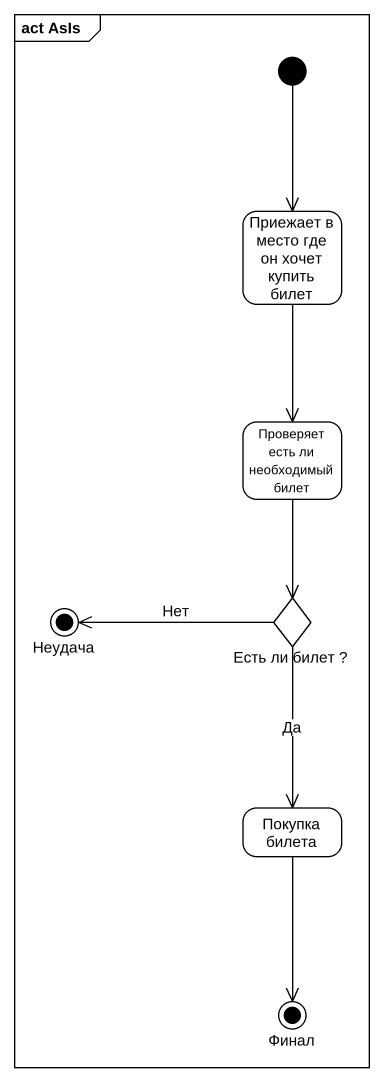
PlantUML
@startuml
mainframe act AsIs
hide empty description
state "Приежает в место где он хочет купить билет" as Приежает_в_место_где_он
state "Проверяет есть ли необходимый билет" as Проверяет_есть_ли
state Неудача <<end>>
state "Есть ли билет ?" as Есть_ли_билет <<choice>>
state "Покупка билета" as Покупка_билета
state Финал <<end>>
[*] --> Приежает_в_место_где_он
Приежает_в_место_где_он --> Проверяет_есть_ли
Проверяет_есть_ли --> Есть_ли_билет
Есть_ли_билет -left-> Неудача : Нет
Есть_ли_билет --> Покупка_билета : Да
Покупка_билета --> Финал
@enduml
